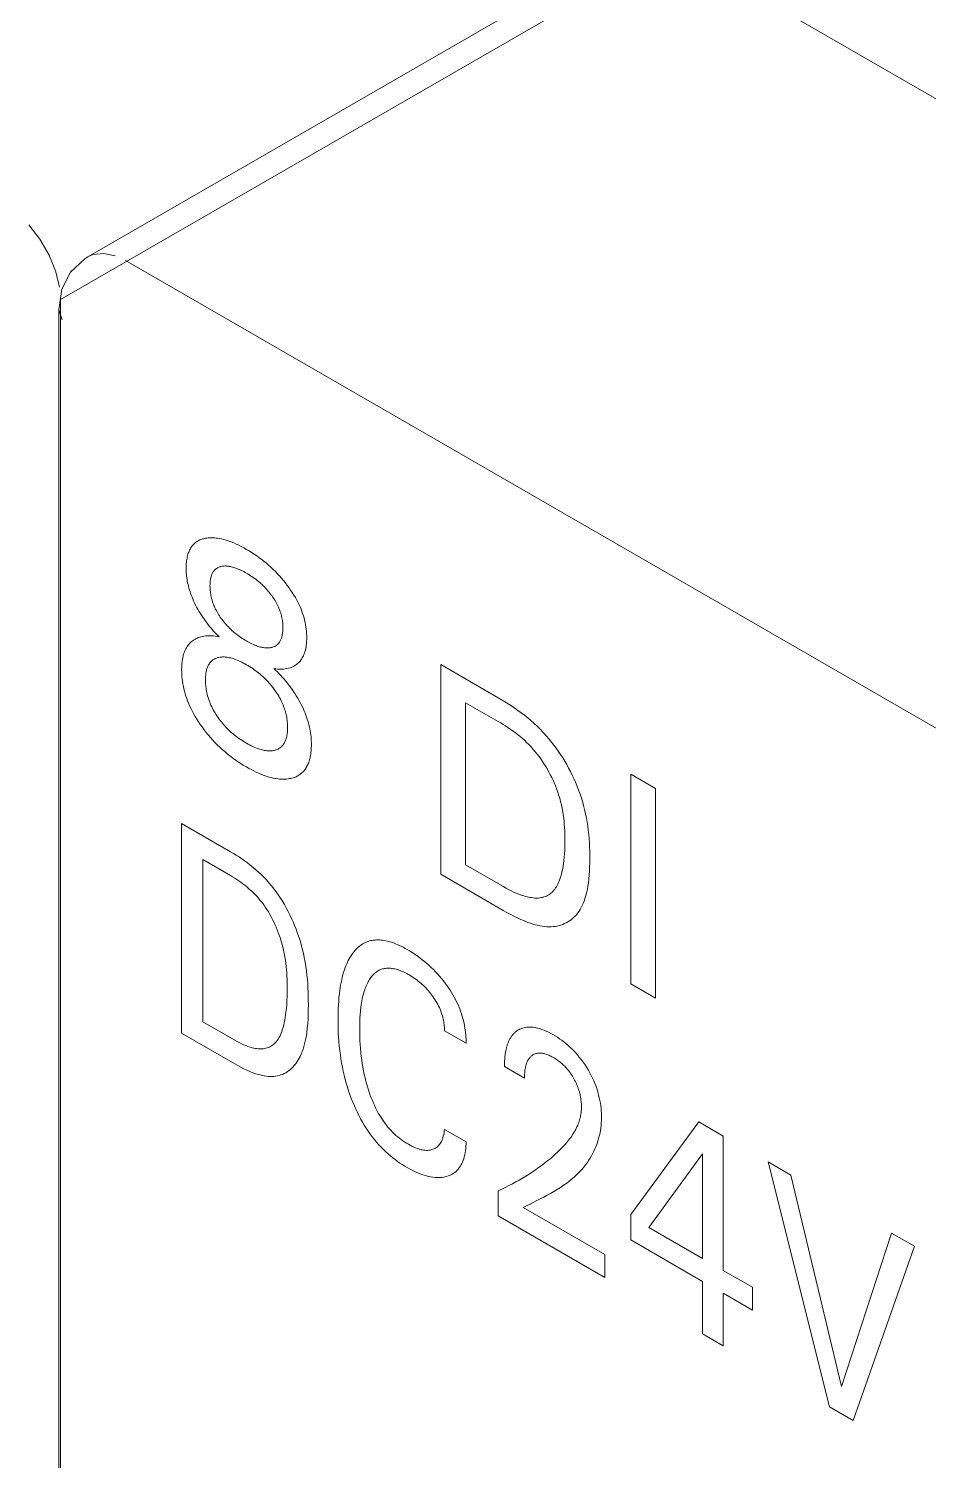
# Model space of a CAD drawing. Header units: inches. Extents: x 67578 to 72421, y -34894 to -31675.
# Drawn here: x 70363.71 to 70373.18, y -33329.77 to -33314.69 of the extents above; entities that cross this region are included whole.
import ezdxf

# ---------------------------------------------------------------- set-up
doc = ezdxf.new("R2010")
doc.units = ezdxf.units.IN
doc.header["$MEASUREMENT"] = 0

# ---------------------------------------------------------------- blocks, each defined once
blk = doc.blocks.new('ET200S')
at = {"lineweight": 0}
for p, q in [((98.1182, 19.2048), (119.6849, 31.6562)), ((97.9374, 18.9224), (119.5041, 31.3739)), ((111.6093, 15.6995), (102.2392, 21.1093)), ((97.8014, 19.3228), (97.728, 19.4161)), ((97.8633, 19.2152), (97.8014, 19.3228)), ((97.9071, 19.1053), (97.8633, 19.2152)), ((98.005, 19.1031), (98.0984, 19.1924)), ((98.0984, 19.1924), (98.1184, 19.2049)), ((98.1517, 19.2195), (98.1184, 19.2049)), ((98.225, 19.2277), (98.1517, 19.2195)), ((98.3001, 19.2117), (98.225, 19.2277)), ((108.2678, 13.4647), (98.3682, 19.18)), ((97.9308, 19.0049), (97.9071, 19.1053)), ((97.948, 18.9914), (98.005, 19.1031)), ((97.9268, 18.8534), (97.948, 18.9914)), ((97.9374, -46.5611), (97.9374, 18.9224)), ((97.9268, 18.8534), (97.9268, -46.6301)), ((97.9497, 18.7871), (97.9268, 18.8534)), ((100.4527, 15.1188), (100.4527, 16.5069)), ((100.4527, 16.5069), (100.8335, 16.287)), ((100.6172, 16.2545), (100.6172, 15.1813)), ((100.8335, 16.1296), (100.6172, 16.2545)), ((101.7093, 14.3933), (101.7093, 15.7814)), ((101.7093, 15.7814), (101.8738, 15.6865)), ((101.8738, 15.6865), (101.8738, 14.2984)), ((98.7395, 14.0667), (98.7395, 15.4547)), ((98.7395, 15.4547), (99.0632, 15.2679)), ((98.8792, 15.2167), (98.8792, 14.1434)), ((99.0632, 15.1105), (98.8792, 15.2167)), ((100.6172, 15.1813), (100.8668, 15.0372)), ((100.8659, 14.8803), (100.4527, 15.1188)), ((101.8738, 14.2984), (101.7093, 14.3933)), ((98.8792, 14.1434), (99.0914, 14.0209)), ((99.0907, 13.8639), (98.7395, 14.0667)), ((100.6208, 14.0007), (100.4774, 14.0834)), ((101.0068, 13.7709), (100.8743, 13.8474)), ((101.7092, 12.8666), (102.1596, 13.4802)), ((102.1596, 13.4802), (102.3211, 13.3869)), ((100.4774, 13.4312), (100.6208, 13.3484)), ((102.3211, 13.3869), (102.3211, 12.4976)), ((102.1843, 13.2682), (101.8287, 12.7819)), ((102.1843, 12.5766), (102.1843, 13.2682)), ((103.0228, 11.5938), (102.6173, 13.2159)), ((102.6173, 13.2159), (102.7686, 13.1286)), ((102.7686, 13.1286), (103.1032, 11.7293)), ((100.8323, 12.8584), (100.8323, 13.0247)), ((100.9988, 12.9138), (101.5369, 12.6031)), ((101.5369, 12.4517), (100.8323, 12.8584)), ((101.7092, 12.6994), (101.7092, 12.8666)), ((102.1843, 12.4252), (101.7092, 12.6994)), ((101.8287, 12.7819), (102.1843, 12.5766)), ((103.1032, 11.7293), (103.4334, 12.7448)), ((103.4334, 12.7448), (103.5848, 12.6574)), ((101.5369, 12.6031), (101.5369, 12.4517)), ((103.5848, 12.6574), (103.1792, 11.5035)), ((102.1843, 12.0779), (102.1843, 12.4252)), ((102.3211, 12.4976), (102.5145, 12.386)), ((102.3211, 12.3461), (102.3211, 11.9989)), ((102.5145, 12.2345), (102.3211, 12.3461)), ((102.5145, 12.386), (102.5145, 12.2345)), ((102.3211, 11.9989), (102.1843, 12.0779)), ((103.1792, 11.5035), (103.0228, 11.5938))]:
    blk.add_line(p, q, dxfattribs=at)
for points in [[(98.9768, 17.3429), (98.9676, 17.3441), (98.9586, 17.345), (98.9496, 17.3455), (98.9407, 17.3458), (98.9319, 17.3458), (98.9233, 17.3455), (98.9147, 17.3448), (98.9063, 17.3438), (98.8979, 17.3425), (98.8913, 17.3412), (98.8848, 17.3397), (98.8783, 17.338), (98.872, 17.336), (98.8658, 17.3338), (98.8597, 17.3313), (98.8537, 17.3286), (98.848, 17.3256), (98.8423, 17.3223), (98.8369, 17.3188), (98.8316, 17.3149), (98.8265, 17.3108), (98.8219, 17.3066), (98.8174, 17.3022), (98.8132, 17.2976), (98.8091, 17.2927), (98.8053, 17.2875), (98.8016, 17.2821), (98.7981, 17.2765), (98.7948, 17.2706), (98.7917, 17.2645), (98.7888, 17.2583), (98.7861, 17.2517), (98.7836, 17.245), (98.781, 17.237), (98.7787, 17.2288), (98.7766, 17.2203), (98.7749, 17.2116), (98.7733, 17.2026), (98.7721, 17.1935), (98.7711, 17.1842), (98.7703, 17.1747), (98.7697, 17.165), (98.7694, 17.1552), (98.7693, 17.1453), (98.7694, 17.135), (98.7698, 17.1246), (98.7703, 17.114), (98.7712, 17.1034), (98.7722, 17.0926), (98.7735, 17.0818), (98.7751, 17.0708), (98.777, 17.0598), (98.7791, 17.0487), (98.7815, 17.0375), (98.7844, 17.0255), (98.7875, 17.0135), (98.791, 17.0015), (98.7948, 16.9894), (98.7989, 16.9773), (98.8033, 16.9652), (98.808, 16.9531), (98.8129, 16.9411), (98.8181, 16.9291), (98.8247, 16.915), (98.8316, 16.901), (98.8388, 16.8871), (98.8463, 16.8734), (98.8542, 16.8598), (98.8623, 16.8464), (98.8706, 16.8332), (98.8792, 16.8202), (98.8901, 16.8044), (98.9012, 16.7889), (98.9127, 16.7737), (98.9244, 16.759), (98.9363, 16.7447), (98.9485, 16.7308), (98.9578, 16.7205), (98.9673, 16.7105), (98.9769, 16.7008), (98.9865, 16.6913)], [(99.3495, 16.4808), (99.3625, 16.4787), (99.3753, 16.4773), (99.3879, 16.4765), (99.4001, 16.4764), (99.412, 16.477), (99.4237, 16.4782), (99.435, 16.48), (99.4461, 16.4825), (99.4568, 16.4857), (99.4645, 16.4885), (99.4719, 16.4916), (99.4792, 16.4951), (99.4863, 16.4989), (99.4931, 16.5032), (99.4997, 16.5078), (99.506, 16.5129), (99.5121, 16.5184), (99.5179, 16.5242), (99.5231, 16.5302), (99.5281, 16.5366), (99.5327, 16.5433), (99.5371, 16.5504), (99.5412, 16.5578), (99.545, 16.5655), (99.5485, 16.5736), (99.5516, 16.582), (99.5545, 16.5906), (99.5575, 16.6013), (99.56, 16.6123), (99.5621, 16.6237), (99.5638, 16.6353), (99.5651, 16.6473), (99.566, 16.6596), (99.5665, 16.6722), (99.5667, 16.6849), (99.5665, 16.6988), (99.5659, 16.7129), (99.5648, 16.7271), (99.5633, 16.7416), (99.5614, 16.7563), (99.5589, 16.7711), (99.5559, 16.7861), (99.5524, 16.8012), (99.5486, 16.8155), (99.5444, 16.83), (99.5396, 16.8445), (99.5345, 16.859), (99.5288, 16.8735), (99.5228, 16.8879), (99.5164, 16.9022), (99.5095, 16.9164), (99.5007, 16.9336), (99.4913, 16.9505), (99.4814, 16.9671), (99.4711, 16.9835), (99.4604, 16.9995), (99.4494, 17.0153), (99.4381, 17.0307), (99.4256, 17.047), (99.4128, 17.0628), (99.3997, 17.0783), (99.3864, 17.0933), (99.3729, 17.108), (99.3592, 17.1221), (99.3446, 17.1366), (99.3298, 17.1506), (99.3148, 17.1641), (99.2997, 17.1771), (99.2845, 17.1896), (99.2692, 17.2016), (99.2525, 17.2142), (99.2356, 17.2263), (99.2188, 17.2378), (99.2019, 17.2487), (99.1849, 17.2592), (99.168, 17.2693), (99.1511, 17.2788), (99.1341, 17.2879), (99.1172, 17.2964), (99.1004, 17.3044), (99.0836, 17.3117), (99.0668, 17.3185), (99.0537, 17.3233), (99.0406, 17.3278), (99.0277, 17.3318), (99.0148, 17.3353), (99.002, 17.3383), (98.9893, 17.3409), (98.9768, 17.3429)], [(99.001, 16.8128), (98.9952, 16.8211), (98.9896, 16.8295), (98.9841, 16.838), (98.9788, 16.8467), (98.9737, 16.8555), (98.9689, 16.8644), (98.9642, 16.8734), (98.9599, 16.8825), (98.9563, 16.8904), (98.9529, 16.8984), (98.9497, 16.9064), (98.9468, 16.9144), (98.944, 16.9225), (98.9415, 16.9305), (98.9392, 16.9385), (98.937, 16.9465), (98.9351, 16.9545), (98.9333, 16.963), (98.9317, 16.9715), (98.9304, 16.98), (98.9293, 16.9883), (98.9284, 16.9966), (98.9277, 17.0048), (98.9273, 17.0128), (98.927, 17.0208), (98.9269, 17.0287), (98.927, 17.0357), (98.9272, 17.0425), (98.9276, 17.0493), (98.9281, 17.0559), (98.9289, 17.0624), (98.9298, 17.0688), (98.9308, 17.0751), (98.9321, 17.0811), (98.9336, 17.087), (98.9352, 17.0928), (98.9368, 17.0974), (98.9385, 17.1019), (98.9404, 17.1063), (98.9423, 17.1105), (98.9445, 17.1146), (98.9468, 17.1185), (98.9492, 17.1222), (98.9517, 17.1258), (98.9544, 17.1292), (98.9573, 17.1324), (98.9602, 17.1354), (98.9634, 17.1383), (98.9668, 17.141), (98.9702, 17.1435), (98.9738, 17.1458), (98.9775, 17.1479), (98.9814, 17.1498), (98.9853, 17.1515), (98.9893, 17.1531), (98.9934, 17.1544), (98.9976, 17.1556), (99.0019, 17.1566), (99.0074, 17.1577), (99.0131, 17.1584), (99.0189, 17.159), (99.0248, 17.1592), (99.0308, 17.1592), (99.0368, 17.159), (99.0429, 17.1585), (99.0491, 17.1578), (99.0558, 17.1567), (99.0626, 17.1554), (99.0695, 17.1539), (99.0764, 17.1521), (99.0834, 17.1501), (99.0904, 17.1479), (99.0974, 17.1455), (99.1045, 17.1428), (99.1135, 17.1392), (99.1225, 17.1353), (99.1316, 17.1311), (99.1407, 17.1267), (99.1498, 17.122), (99.1589, 17.117), (99.168, 17.1119), (99.1771, 17.1065), (99.1862, 17.1009), (99.1953, 17.0951), (99.2044, 17.0891), (99.2135, 17.0828), (99.2225, 17.0763), (99.2315, 17.0695), (99.2396, 17.0632), (99.2476, 17.0566), (99.2556, 17.0499), (99.2635, 17.0429), (99.2714, 17.0356), (99.2792, 17.0282), (99.2869, 17.0205), (99.294, 17.0131), (99.301, 17.0056), (99.3078, 16.9978), (99.3146, 16.9898), (99.3212, 16.9817), (99.3278, 16.9733), (99.3341, 16.9648), (99.3353, 16.9632)], [(99.3353, 16.9632), (99.341, 16.9551), (99.3465, 16.947), (99.3519, 16.9387), (99.3571, 16.9303), (99.3621, 16.9217), (99.3669, 16.9131), (99.3715, 16.9043), (99.3758, 16.8955), (99.3794, 16.8876), (99.3828, 16.8797), (99.386, 16.8717), (99.389, 16.8638), (99.3918, 16.8558), (99.3944, 16.8478), (99.3967, 16.8398), (99.3989, 16.8319), (99.4008, 16.824), (99.4026, 16.8155), (99.4042, 16.8071), (99.4056, 16.7987), (99.4067, 16.7904), (99.4076, 16.7822), (99.4083, 16.7741), (99.4087, 16.7661), (99.409, 16.7582), (99.4091, 16.7503), (99.409, 16.7433), (99.4088, 16.7364), (99.4084, 16.7296), (99.4079, 16.7229), (99.4072, 16.7163), (99.4063, 16.7098), (99.4052, 16.7035), (99.404, 16.6974), (99.4025, 16.6914), (99.4009, 16.6856), (99.3993, 16.6809), (99.3976, 16.6763), (99.3958, 16.6718), (99.3939, 16.6675), (99.3917, 16.6634), (99.3895, 16.6594), (99.3871, 16.6556), (99.3846, 16.652), (99.3819, 16.6485), (99.3791, 16.6452), (99.3762, 16.6421), (99.373, 16.6392), (99.3697, 16.6364), (99.3663, 16.6338), (99.3627, 16.6314), (99.3591, 16.6293), (99.3553, 16.6273), (99.3514, 16.6255), (99.3474, 16.6238), (99.3434, 16.6224), (99.3392, 16.6211), (99.335, 16.62), (99.33, 16.6189), (99.325, 16.6181), (99.3199, 16.6174), (99.3147, 16.617), (99.3094, 16.6167), (99.3041, 16.6167), (99.2987, 16.6169), (99.2932, 16.6172), (99.2877, 16.6178), (99.2809, 16.6187), (99.2741, 16.6199), (99.2672, 16.6214), (99.2602, 16.6231), (99.2532, 16.6251), (99.2462, 16.6272), (99.2391, 16.6296), (99.232, 16.6322), (99.2229, 16.6358), (99.2138, 16.6397), (99.2047, 16.6439), (99.1955, 16.6484), (99.1864, 16.6531), (99.1772, 16.6581), (99.168, 16.6633), (99.1588, 16.6687), (99.1496, 16.6743), (99.1405, 16.6802), (99.1313, 16.6863), (99.1222, 16.6926), (99.1131, 16.6992), (99.104, 16.7061), (99.0959, 16.7125), (99.0878, 16.7192), (99.0798, 16.7261), (99.0718, 16.7332), (99.0639, 16.7405), (99.0561, 16.7481), (99.0484, 16.756), (99.0413, 16.7635), (99.0342, 16.7712), (99.0274, 16.7791), (99.0206, 16.7873), (99.0139, 16.7956), (99.0074, 16.8041), (99.001, 16.8128)], [(98.9865, 16.6913), (98.9746, 16.6936), (98.9627, 16.6954), (98.9509, 16.6968), (98.9393, 16.6977), (98.9283, 16.6981), (98.9175, 16.6981), (98.9069, 16.6976), (98.8964, 16.6965), (98.8865, 16.6951), (98.8768, 16.6931), (98.8672, 16.6907), (98.8579, 16.6879), (98.8497, 16.6849), (98.8416, 16.6815), (98.8338, 16.6777), (98.8262, 16.6736), (98.8188, 16.669), (98.8117, 16.664), (98.8049, 16.6586), (98.7984, 16.6527), (98.7921, 16.6464), (98.7865, 16.64), (98.7811, 16.6331), (98.7761, 16.6259), (98.7714, 16.6183), (98.767, 16.6104), (98.7629, 16.602), (98.7591, 16.5934), (98.7557, 16.5844), (98.7526, 16.5751), (98.7495, 16.5636), (98.7467, 16.5518), (98.7445, 16.5396), (98.7427, 16.5271), (98.7413, 16.5142), (98.7403, 16.501), (98.7397, 16.4876), (98.7395, 16.4739), (98.7397, 16.4586), (98.7403, 16.443), (98.7414, 16.4273), (98.743, 16.4113), (98.745, 16.3951), (98.7476, 16.3788), (98.7508, 16.3623), (98.7544, 16.3456), (98.7584, 16.3298), (98.7628, 16.314), (98.7678, 16.2981), (98.7732, 16.2822), (98.779, 16.2663), (98.7853, 16.2505), (98.7921, 16.2347), (98.7993, 16.219), (98.8085, 16.2004), (98.8183, 16.182), (98.8286, 16.1638), (98.8393, 16.146), (98.8506, 16.1284), (98.8621, 16.1111), (98.8741, 16.0942), (98.8875, 16.076), (98.9013, 16.0582), (98.9154, 16.0409), (98.9298, 16.0241), (98.9445, 16.0078), (98.9594, 15.9919), (98.9753, 15.9758), (98.9914, 15.9602), (99.0076, 15.9452), (99.0241, 15.9308), (99.0407, 15.9169), (99.0574, 15.9035), (99.0756, 15.8896), (99.094, 15.8763), (99.1125, 15.8636), (99.131, 15.8516), (99.1495, 15.84), (99.168, 15.8291), (99.1839, 15.82), (99.1999, 15.8114), (99.2158, 15.8033), (99.2317, 15.7956), (99.2475, 15.7883), (99.2633, 15.7816), (99.279, 15.7754), (99.2924, 15.7706), (99.3057, 15.7662), (99.3189, 15.7623), (99.332, 15.7588), (99.345, 15.7557), (99.3579, 15.7532)], [(98.9806, 16.1561), (98.9789, 16.1586), (98.9724, 16.1681), (98.9662, 16.1777), (98.9601, 16.1874), (98.9543, 16.1973), (98.9487, 16.2074), (98.9433, 16.2175), (98.9382, 16.2277), (98.9334, 16.2381), (98.929, 16.2483), (98.9249, 16.2586), (98.921, 16.2689), (98.9174, 16.2793), (98.9142, 16.2896), (98.9112, 16.2999), (98.9085, 16.3102), (98.9062, 16.3204), (98.9042, 16.3302), (98.9024, 16.34), (98.9009, 16.3496), (98.8997, 16.3592), (98.8987, 16.3687), (98.898, 16.378), (98.8975, 16.3873), (98.8972, 16.3965), (98.8971, 16.4055), (98.8972, 16.4134), (98.8974, 16.4212), (98.8979, 16.4288), (98.8985, 16.4364), (98.8993, 16.4438), (98.9003, 16.451), (98.9015, 16.4581), (98.9029, 16.465), (98.9045, 16.4718), (98.9064, 16.4783), (98.9083, 16.4842), (98.9104, 16.4898), (98.9127, 16.4953), (98.9152, 16.5006), (98.9179, 16.5057), (98.9208, 16.5105), (98.9239, 16.5151), (98.9271, 16.5195), (98.9306, 16.5236), (98.9342, 16.5275), (98.9381, 16.5312), (98.9422, 16.5347), (98.9465, 16.5379), (98.951, 16.5408), (98.9556, 16.5434), (98.9603, 16.5459), (98.9652, 16.548), (98.9702, 16.5499), (98.9753, 16.5516), (98.9806, 16.5531), (98.9862, 16.5544), (98.9918, 16.5554), (98.9976, 16.5562), (99.0035, 16.5568), (99.0094, 16.5571), (99.0154, 16.5572), (99.0215, 16.5571), (99.0277, 16.5567), (99.034, 16.5562), (99.0415, 16.5552), (99.0492, 16.5539), (99.0569, 16.5523), (99.0647, 16.5505), (99.0726, 16.5483), (99.0805, 16.5459), (99.0885, 16.5433), (99.0964, 16.5404), (99.1066, 16.5364), (99.1168, 16.5321), (99.127, 16.5275), (99.1372, 16.5225), (99.1475, 16.5172), (99.1577, 16.5117), (99.168, 16.5059), (99.1783, 16.4998), (99.1887, 16.4934), (99.199, 16.4868), (99.2093, 16.4799), (99.2196, 16.4728), (99.2298, 16.4653), (99.24, 16.4575), (99.2492, 16.4502), (99.2583, 16.4427), (99.2674, 16.4349), (99.2764, 16.4268), (99.2853, 16.4185), (99.2941, 16.4098), (99.3028, 16.4009), (99.3108, 16.3924), (99.3188, 16.3836), (99.3265, 16.3745), (99.3342, 16.3653), (99.3417, 16.3558), (99.3491, 16.3461), (99.3563, 16.3362)], [(99.3579, 15.7532), (99.377, 15.7504), (99.3869, 15.7494), (99.3967, 15.7487), (99.4064, 15.7484), (99.416, 15.7484), (99.4255, 15.7487), (99.4348, 15.7495), (99.444, 15.7506), (99.453, 15.752), (99.4619, 15.7538), (99.469, 15.7555), (99.4759, 15.7575), (99.4827, 15.7597), (99.4894, 15.7622), (99.496, 15.765), (99.5024, 15.768), (99.5086, 15.7713), (99.5147, 15.7749), (99.5206, 15.7787), (99.5263, 15.7829), (99.5319, 15.7873), (99.5372, 15.7921), (99.5421, 15.797), (99.5467, 15.8021), (99.5512, 15.8075), (99.5555, 15.8131), (99.5596, 15.819), (99.5635, 15.8252), (99.5672, 15.8316), (99.5706, 15.8382), (99.5739, 15.8451), (99.5769, 15.8522), (99.5797, 15.8595), (99.5823, 15.8671), (99.5851, 15.8761), (99.5875, 15.8854), (99.5897, 15.8949), (99.5916, 15.9047), (99.5932, 15.9147), (99.5945, 15.9249), (99.5956, 15.9353), (99.5964, 15.9459), (99.597, 15.9566), (99.5973, 15.9675), (99.5974, 15.9786), (99.5972, 15.991), (99.5967, 16.0035), (99.596, 16.0161), (99.5949, 16.0289), (99.5934, 16.0419), (99.5917, 16.0549), (99.5896, 16.0681), (99.5871, 16.0814), (99.5842, 16.0948), (99.5812, 16.1077), (99.5777, 16.1206), (99.574, 16.1335), (99.5699, 16.1465), (99.5655, 16.1596), (99.5608, 16.1726), (99.5557, 16.1856), (99.5504, 16.1985), (99.5448, 16.2114), (99.5377, 16.2266), (99.5303, 16.2416), (99.5225, 16.2565), (99.5144, 16.2712), (99.5059, 16.2858), (99.4972, 16.3001), (99.4882, 16.3143), (99.479, 16.3283), (99.4693, 16.3424), (99.4593, 16.3563), (99.4492, 16.3699), (99.4388, 16.3833), (99.4283, 16.3964), (99.4176, 16.4093), (99.4067, 16.4218), (99.3957, 16.4341), (99.3843, 16.4463), (99.3728, 16.4581), (99.3612, 16.4696), (99.3495, 16.4808)], [(99.3563, 16.3362), (99.3628, 16.3268), (99.3692, 16.3173), (99.3753, 16.3077), (99.3813, 16.2979), (99.387, 16.2879), (99.3925, 16.2779), (99.3977, 16.2677), (99.4027, 16.2575), (99.4067, 16.2485), (99.4105, 16.2395), (99.4141, 16.2304), (99.4174, 16.2214), (99.4205, 16.2123), (99.4234, 16.2032), (99.426, 16.1941), (99.4284, 16.1851), (99.4305, 16.1762), (99.4326, 16.1665), (99.4343, 16.1568), (99.4358, 16.1473), (99.4371, 16.1379), (99.4381, 16.1285), (99.4388, 16.1193), (99.4394, 16.1102), (99.4397, 16.1011), (99.4398, 16.0922), (99.4397, 16.0842), (99.4395, 16.0762), (99.439, 16.0684), (99.4384, 16.0606), (99.4376, 16.0531), (99.4367, 16.0456), (99.4355, 16.0384), (99.4341, 16.0313), (99.4324, 16.0243), (99.4306, 16.0176), (99.4287, 16.0116), (99.4266, 16.0058), (99.4243, 16.0002), (99.4219, 15.9948), (99.4192, 15.9896), (99.4164, 15.9846), (99.4133, 15.9798), (99.4101, 15.9753), (99.4067, 15.971), (99.403, 15.967), (99.3992, 15.9631), (99.3951, 15.9596), (99.3909, 15.9563), (99.3865, 15.9532), (99.3819, 15.9505), (99.3772, 15.9479), (99.3724, 15.9456), (99.3674, 15.9436), (99.3623, 15.9418), (99.3571, 15.9402), (99.3516, 15.9388), (99.3459, 15.9376), (99.3401, 15.9367), (99.3342, 15.936), (99.3283, 15.9356), (99.3222, 15.9354), (99.3161, 15.9354), (99.3098, 15.9357), (99.3036, 15.9362), (99.2959, 15.9371), (99.2882, 15.9383), (99.2804, 15.9398), (99.2725, 15.9416), (99.2646, 15.9437), (99.2566, 15.9461), (99.2486, 15.9487), (99.2405, 15.9516), (99.2302, 15.9556), (99.2199, 15.9599), (99.2096, 15.9646), (99.1992, 15.9696), (99.1888, 15.975), (99.1784, 15.9806), (99.168, 15.9865), (99.1576, 15.9926), (99.1472, 15.999), (99.1368, 16.0057), (99.1264, 16.0126), (99.1161, 16.0199), (99.1058, 16.0274), (99.0955, 16.0353), (99.0863, 16.0427), (99.0771, 16.0503), (99.068, 16.0583), (99.059, 16.0665), (99.05, 16.0749), (99.0412, 16.0837), (99.0325, 16.0927), (99.0247, 16.1011), (99.017, 16.1097), (99.0094, 16.1186), (99.002, 16.1277), (98.9947, 16.137), (98.9876, 16.1464), (98.9806, 16.1561)], [(100.8659, 14.8803), (100.8892, 14.8671), (100.9126, 14.8544), (100.936, 14.8422), (100.9595, 14.8307), (100.9829, 14.8199), (101.0063, 14.8099), (101.0295, 14.8009), (101.0456, 14.7952), (101.0617, 14.79), (101.0776, 14.7854), (101.0934, 14.7814), (101.109, 14.778), (101.1244, 14.7752), (101.1396, 14.7732), (101.1547, 14.7719), (101.1694, 14.7713), (101.184, 14.7715), (101.1973, 14.7725), (101.2104, 14.7741), (101.2232, 14.7764), (101.2358, 14.7794), (101.248, 14.7831), (101.26, 14.7874), (101.2716, 14.7924), (101.2829, 14.798), (101.2939, 14.8042), (101.3045, 14.811), (101.3147, 14.8184), (101.3246, 14.8264), (101.334, 14.835), (101.3431, 14.8441), (101.3517, 14.8538), (101.3599, 14.864), (101.3676, 14.8747), (101.3748, 14.886), (101.3822, 14.8988), (101.389, 14.9122), (101.3952, 14.9262), (101.401, 14.9407), (101.4062, 14.9557), (101.411, 14.9711), (101.4153, 14.987), (101.4191, 15.0034), (101.4226, 15.0201), (101.4256, 15.0372), (101.4293, 15.0623), (101.4323, 15.088), (101.4346, 15.1142), (101.4363, 15.141), (101.4375, 15.1682), (101.4382, 15.1958), (101.4384, 15.2236), (101.4383, 15.2496), (101.4378, 15.2758), (101.4369, 15.3022), (101.4356, 15.3288), (101.4338, 15.3555), (101.4315, 15.3824), (101.4286, 15.4094), (101.4252, 15.4366), (101.421, 15.4639), (101.4163, 15.4914), (101.4108, 15.5191), (101.4045, 15.5468), (101.3975, 15.5747), (101.3896, 15.6028), (101.3809, 15.6309), (101.3712, 15.6592), (101.3626, 15.6825), (101.3533, 15.7059), (101.3434, 15.7293), (101.333, 15.7527), (101.3219, 15.7759), (101.3104, 15.799), (101.2983, 15.822), (101.2857, 15.8447), (101.2727, 15.8672), (101.2591, 15.8893), (101.2452, 15.9112), (101.2308, 15.9326), (101.2161, 15.9536), (101.2009, 15.9742), (101.1854, 15.9942), (101.1696, 16.0137), (101.1504, 16.036), (101.1307, 16.0576), (101.1107, 16.0784), (101.0904, 16.0984), (101.0697, 16.1177), (101.0488, 16.1362), (101.0277, 16.154), (101.0064, 16.1712), (100.985, 16.1877), (100.9634, 16.2036), (100.9417, 16.2189), (100.92, 16.2336), (100.8983, 16.2477), (100.8767, 16.2613), (100.8551, 16.2744), (100.8335, 16.287)], [(100.8335, 16.1296), (100.8492, 16.1204), (100.865, 16.1109), (100.8808, 16.1009), (100.8966, 16.0906), (100.9124, 16.0798), (100.9282, 16.0686), (100.9439, 16.057), (100.9595, 16.0448), (100.9751, 16.0323), (100.9905, 16.0192), (101.0057, 16.0056), (101.0207, 15.9915), (101.0355, 15.9768), (101.05, 15.9616), (101.0643, 15.9458), (101.0782, 15.9294), (101.0906, 15.9141), (101.1027, 15.8983), (101.1144, 15.8821), (101.1258, 15.8655), (101.1369, 15.8485), (101.1476, 15.8312), (101.158, 15.8137), (101.1679, 15.7959), (101.1775, 15.7779), (101.1866, 15.7598), (101.1952, 15.7415), (101.2034, 15.7232), (101.2111, 15.7047), (101.2184, 15.6863), (101.2251, 15.6679), (101.2326, 15.6455), (101.2393, 15.6231), (101.2453, 15.6008), (101.2506, 15.5787), (101.2552, 15.5567), (101.2593, 15.5348), (101.2627, 15.513), (101.2657, 15.4914), (101.2681, 15.47), (101.27, 15.4487), (101.2715, 15.4276), (101.2726, 15.4067), (101.2734, 15.3859), (101.2738, 15.3654), (101.274, 15.3451), (101.2739, 15.3218), (101.2734, 15.2988), (101.2725, 15.2761), (101.2712, 15.2537), (101.2694, 15.2317), (101.2672, 15.21), (101.2644, 15.1886), (101.2621, 15.1732), (101.2595, 15.158), (101.2565, 15.1431), (101.2531, 15.1284), (101.2494, 15.1141), (101.2453, 15.1001), (101.2408, 15.0865), (101.2358, 15.0734), (101.2317, 15.0637), (101.2273, 15.0544), (101.2226, 15.0453), (101.2177, 15.0366), (101.2124, 15.0283), (101.2068, 15.0204), (101.2009, 15.0129), (101.1946, 15.0059), (101.188, 14.9993), (101.1813, 14.9935), (101.1743, 14.9882), (101.167, 14.9834), (101.1594, 14.979), (101.1516, 14.9752), (101.1435, 14.9718), (101.1351, 14.9689), (101.1265, 14.9664), (101.1177, 14.9645), (101.1087, 14.9631), (101.0976, 14.962), (101.0863, 14.9616), (101.0747, 14.9619), (101.0629, 14.9628), (101.0509, 14.9643), (101.0388, 14.9664), (101.0265, 14.969), (101.0141, 14.9721), (101.0017, 14.9757), (100.985, 14.9811), (100.9683, 14.9873), (100.9515, 14.9942), (100.9346, 15.0017), (100.9177, 15.0098), (100.9007, 15.0185), (100.8837, 15.0276), (100.8668, 15.0372)], [(99.0907, 13.8639), (99.1106, 13.8527), (99.1307, 13.842), (99.1508, 13.8319), (99.171, 13.8225), (99.1911, 13.8139), (99.2111, 13.8061), (99.231, 13.7992), (99.2448, 13.7949), (99.2584, 13.7912), (99.272, 13.788), (99.2853, 13.7854), (99.2985, 13.7833), (99.3115, 13.7819), (99.3242, 13.781), (99.3368, 13.7809), (99.349, 13.7814), (99.361, 13.7827), (99.3729, 13.7847), (99.3844, 13.7875), (99.3957, 13.791), (99.4066, 13.7951), (99.4172, 13.8), (99.4274, 13.8055), (99.4374, 13.8116), (99.4469, 13.8183), (99.4562, 13.8256), (99.4651, 13.8334), (99.4737, 13.8418), (99.4819, 13.8507), (99.4897, 13.8601), (99.4972, 13.87), (99.5043, 13.8803), (99.511, 13.891), (99.5173, 13.9022), (99.5233, 13.9137), (99.5304, 13.9292), (99.5369, 13.9452), (99.5428, 13.9618), (99.5481, 13.9789), (99.5529, 13.9965), (99.5571, 14.0145), (99.5609, 14.033), (99.5642, 14.0519), (99.567, 14.0712), (99.5705, 14.1007), (99.5732, 14.1309), (99.5751, 14.1618), (99.5764, 14.1931), (99.5771, 14.2248), (99.5773, 14.2568), (99.5772, 14.2842), (99.5768, 14.3117), (99.576, 14.3393), (99.5748, 14.3672), (99.5731, 14.3952), (99.5709, 14.4234), (99.5682, 14.4518), (99.5649, 14.4804), (99.5608, 14.5092), (99.5561, 14.5382), (99.5506, 14.5674), (99.5444, 14.5969), (99.5372, 14.6265), (99.5292, 14.6564), (99.5202, 14.6866), (99.5126, 14.71), (99.5044, 14.7334), (99.4957, 14.7569), (99.4863, 14.7804), (99.4765, 14.8038), (99.466, 14.8272), (99.455, 14.8503), (99.4435, 14.8733), (99.4315, 14.896), (99.419, 14.9183), (99.4059, 14.9403), (99.3924, 14.9619), (99.3783, 14.983), (99.3638, 15.0036), (99.3488, 15.0236), (99.3329, 15.0435), (99.3166, 15.0628), (99.2999, 15.0814), (99.2828, 15.0994), (99.2653, 15.1167), (99.2476, 15.1334), (99.2296, 15.1495), (99.2114, 15.165), (99.1931, 15.1799), (99.1746, 15.1942), (99.156, 15.2079), (99.1374, 15.221), (99.1188, 15.2336), (99.1001, 15.2456), (99.0816, 15.257), (99.0632, 15.2679)], [(99.0632, 15.1105), (99.0766, 15.1025), (99.0901, 15.0942), (99.1037, 15.0854), (99.1173, 15.0762), (99.1309, 15.0666), (99.1444, 15.0565), (99.1579, 15.046), (99.1713, 15.0351), (99.1845, 15.0238), (99.1976, 15.0119), (99.2105, 14.9997), (99.2232, 14.987), (99.2356, 14.9738), (99.2478, 14.9601), (99.2596, 14.946), (99.2712, 14.9315), (99.2822, 14.9167), (99.2928, 14.9015), (99.303, 14.8859), (99.3129, 14.87), (99.3224, 14.8537), (99.3316, 14.8372), (99.3403, 14.8205), (99.3487, 14.8035), (99.3567, 14.7864), (99.3643, 14.7692), (99.3714, 14.7519), (99.3782, 14.7346), (99.3845, 14.7172), (99.3905, 14.6999), (99.396, 14.6827), (99.4025, 14.6602), (99.4084, 14.638), (99.4136, 14.6159), (99.4182, 14.594), (99.4222, 14.5723), (99.4256, 14.5507), (99.4285, 14.5293), (99.4309, 14.5081), (99.4329, 14.487), (99.4345, 14.4661), (99.4357, 14.4454), (99.4366, 14.4248), (99.4372, 14.4044), (99.4375, 14.3842), (99.4376, 14.3641), (99.4374, 14.337), (99.4368, 14.3103), (99.4357, 14.2839), (99.4342, 14.2578), (99.4321, 14.2321), (99.4294, 14.2068), (99.4272, 14.189), (99.4245, 14.1715), (99.4215, 14.1543), (99.4181, 14.1374), (99.4142, 14.1208), (99.4099, 14.1047), (99.4051, 14.089), (99.4012, 14.078), (99.397, 14.0672), (99.3925, 14.0567), (99.3877, 14.0466), (99.3825, 14.037), (99.3769, 14.0278), (99.3709, 14.019), (99.3644, 14.0108), (99.3589, 14.0046), (99.3531, 13.9988), (99.347, 13.9934), (99.3406, 13.9884), (99.334, 13.9838), (99.3271, 13.9797), (99.32, 13.976), (99.3126, 13.9728), (99.3049, 13.97), (99.2971, 13.9677), (99.2888, 13.9659), (99.2802, 13.9647), (99.2715, 13.9639), (99.2626, 13.9636), (99.2535, 13.9637), (99.2443, 13.9643), (99.2349, 13.9654), (99.2254, 13.9669), (99.2158, 13.9688), (99.2061, 13.9711), (99.192, 13.9751), (99.1778, 13.9798), (99.1636, 13.9852), (99.1492, 13.9912), (99.1348, 13.9979), (99.1203, 14.0051), (99.1059, 14.0128), (99.0914, 14.0209)], [(100.6208, 14.0007), (100.6209, 14.0145), (100.6205, 14.0285), (100.6198, 14.0429), (100.6186, 14.0575), (100.6171, 14.0722), (100.6151, 14.0872), (100.6128, 14.1023), (100.61, 14.1176), (100.6068, 14.133), (100.6031, 14.1488), (100.599, 14.1647), (100.5945, 14.1806), (100.5894, 14.1965), (100.584, 14.2124), (100.5781, 14.2283), (100.5717, 14.2441), (100.5648, 14.2599), (100.5574, 14.2757), (100.5496, 14.2913), (100.5414, 14.3069), (100.5327, 14.3222), (100.5237, 14.3373), (100.5144, 14.3522), (100.5048, 14.3669), (100.4948, 14.3813), (100.4829, 14.3978), (100.4706, 14.4139), (100.458, 14.4295), (100.4452, 14.4447), (100.4321, 14.4595), (100.4188, 14.4739), (100.4045, 14.4885), (100.39, 14.5026), (100.3754, 14.5162), (100.3606, 14.5292), (100.3457, 14.5418), (100.3307, 14.5539), (100.3141, 14.5666), (100.2975, 14.5787), (100.2808, 14.5902), (100.2641, 14.6012), (100.2473, 14.6116), (100.2305, 14.6215), (100.2175, 14.6288), (100.2044, 14.6357), (100.1914, 14.6423), (100.1784, 14.6485), (100.1655, 14.6543), (100.1526, 14.6597), (100.1398, 14.6646), (100.127, 14.669), (100.1143, 14.6729), (100.1018, 14.6763), (100.0893, 14.6792), (100.0788, 14.6811), (100.0685, 14.6827), (100.0582, 14.6838), (100.0481, 14.6845), (100.0381, 14.6848), (100.0282, 14.6847), (100.0185, 14.6841), (100.009, 14.6832), (99.9996, 14.6818), (99.9905, 14.6799), (99.9815, 14.6777), (99.9727, 14.675), (99.9638, 14.6717), (99.955, 14.668), (99.9466, 14.6638), (99.9383, 14.6592), (99.9303, 14.6542), (99.9225, 14.6488), (99.915, 14.643), (99.9077, 14.6368), (99.9006, 14.6304), (99.8938, 14.6235), (99.8871, 14.6164), (99.8807, 14.6089), (99.8734, 14.5998), (99.8665, 14.5902), (99.8598, 14.5802), (99.8534, 14.5699), (99.8473, 14.5593), (99.8415, 14.5483), (99.836, 14.537), (99.8308, 14.5255), (99.8259, 14.5136), (99.8212, 14.5014), (99.8158, 14.486), (99.8107, 14.4702), (99.8061, 14.4541), (99.8018, 14.4376), (99.7979, 14.4208), (99.7943, 14.4037), (99.791, 14.3863), (99.7881, 14.3687), (99.7855, 14.3509), (99.7825, 14.3277), (99.78, 14.3042), (99.778, 14.2803), (99.7763, 14.2562), (99.7751, 14.2318), (99.7742, 14.2072), (99.7737, 14.1824), (99.7736, 14.1573)], [(99.9221, 14.2136), (99.9252, 14.2415), (99.927, 14.2548), (99.929, 14.268), (99.9312, 14.281), (99.9337, 14.2938), (99.9364, 14.3064), (99.9393, 14.3188), (99.9425, 14.3309), (99.946, 14.3428), (99.9498, 14.3545), (99.953, 14.3636), (99.9564, 14.3726), (99.9599, 14.3813), (99.9637, 14.3899), (99.9677, 14.3982), (99.9719, 14.4063), (99.9763, 14.4141), (99.9809, 14.4218), (99.9857, 14.4291), (99.9908, 14.4362), (99.995, 14.4416), (99.9993, 14.4468), (100.0037, 14.4518), (100.0083, 14.4566), (100.0131, 14.4612), (100.018, 14.4656), (100.0231, 14.4697), (100.0283, 14.4736), (100.0336, 14.4772), (100.0392, 14.4805), (100.0449, 14.4836), (100.0507, 14.4864), (100.0567, 14.4889), (100.0625, 14.4909), (100.0685, 14.4927), (100.0746, 14.4942), (100.0808, 14.4955), (100.0872, 14.4965), (100.0936, 14.4971), (100.1002, 14.4976), (100.1068, 14.4977), (100.1136, 14.4976), (100.1204, 14.4972), (100.1274, 14.4965), (100.1344, 14.4956), (100.1414, 14.4944), (100.1498, 14.4926), (100.1582, 14.4905), (100.1667, 14.4881), (100.1753, 14.4853), (100.1839, 14.4822), (100.1925, 14.4788), (100.2012, 14.4751), (100.2099, 14.4712), (100.2187, 14.4669), (100.2275, 14.4625), (100.2362, 14.4577), (100.245, 14.4528), (100.2549, 14.4469), (100.2647, 14.4407), (100.2746, 14.4343), (100.2844, 14.4275), (100.2942, 14.4203), (100.3039, 14.4128), (100.3128, 14.4056), (100.3216, 14.3981), (100.3304, 14.3903), (100.339, 14.3822), (100.3476, 14.3738), (100.356, 14.365), (100.364, 14.3564), (100.3718, 14.3475), (100.3794, 14.3383), (100.3869, 14.3289), (100.3943, 14.3192), (100.4014, 14.3093), (100.4082, 14.2995), (100.4148, 14.2894), (100.4211, 14.2791), (100.4272, 14.2687), (100.433, 14.2582), (100.4385, 14.2475), (100.4436, 14.2367), (100.4483, 14.2261), (100.4527, 14.2153), (100.4566, 14.2045), (100.4602, 14.1937), (100.4635, 14.1829), (100.4664, 14.1722), (100.469, 14.1614), (100.4709, 14.1524), (100.4726, 14.1434), (100.474, 14.1344), (100.4752, 14.1256), (100.4761, 14.1169), (100.4768, 14.1083), (100.4773, 14.0999), (100.4775, 14.0916), (100.4774, 14.0834)], [(100.4774, 13.4312), (100.4762, 13.4195), (100.4745, 13.4081), (100.4725, 13.3969), (100.4699, 13.3861), (100.4669, 13.3757), (100.4634, 13.3657), (100.4604, 13.3583), (100.4571, 13.3512), (100.4535, 13.3444), (100.4495, 13.3379), (100.4453, 13.3319), (100.4408, 13.3262), (100.4359, 13.321), (100.4308, 13.3163), (100.4255, 13.312), (100.4198, 13.3081), (100.4139, 13.3047), (100.4078, 13.3017), (100.4014, 13.2991), (100.3949, 13.2969), (100.3878, 13.295), (100.3805, 13.2936), (100.373, 13.2927), (100.3653, 13.2922), (100.3575, 13.2921), (100.3495, 13.2925), (100.3411, 13.2933), (100.3325, 13.2947), (100.3239, 13.2964), (100.3151, 13.2986), (100.3063, 13.3012), (100.2974, 13.3042), (100.2857, 13.3087), (100.274, 13.3137), (100.2622, 13.3193), (100.2503, 13.3255), (100.2385, 13.3321), (100.2267, 13.3391), (100.2149, 13.3466), (100.2031, 13.3546), (100.1914, 13.363), (100.1797, 13.372), (100.1682, 13.3814), (100.1568, 13.3912), (100.1455, 13.4016), (100.1344, 13.4125), (100.124, 13.4233), (100.1139, 13.4345), (100.104, 13.4461), (100.0943, 13.458), (100.0848, 13.4703), (100.0756, 13.4829), (100.0667, 13.4958), (100.0581, 13.5089), (100.0499, 13.5223), (100.0401, 13.5391), (100.0309, 13.5561), (100.0221, 13.5733), (100.0138, 13.5908), (100.006, 13.6083), (99.9986, 13.626), (99.9916, 13.6437), (99.985, 13.6614), (99.9773, 13.6836), (99.9702, 13.7058), (99.9637, 13.7279), (99.9577, 13.75), (99.9522, 13.7719), (99.9472, 13.7937), (99.9421, 13.8184), (99.9376, 13.8428), (99.9336, 13.8671), (99.9301, 13.8913), (99.9271, 13.9152), (99.9245, 13.939), (99.9221, 13.9659), (99.9201, 13.9927), (99.9187, 14.0191), (99.9177, 14.0454), (99.9171, 14.0714), (99.9169, 14.0972), (99.9172, 14.121), (99.9177, 14.1445), (99.9187, 14.1678), (99.9202, 14.1909), (99.9221, 14.2136)], [(99.7736, 14.1573), (99.7738, 14.1286), (99.7744, 14.0997), (99.7756, 14.0706), (99.7772, 14.0412), (99.7794, 14.0115), (99.7822, 13.9815), (99.7856, 13.9513), (99.789, 13.9247), (99.793, 13.8978), (99.7975, 13.8708), (99.8026, 13.8436), (99.8083, 13.8162), (99.8146, 13.7887), (99.8215, 13.761), (99.8283, 13.7362), (99.8357, 13.7113), (99.8436, 13.6863), (99.8521, 13.6613), (99.8613, 13.6363), (99.871, 13.6113), (99.8815, 13.5864), (99.8911, 13.5647), (99.9013, 13.5431), (99.912, 13.5217), (99.9232, 13.5005), (99.9349, 13.4796), (99.9471, 13.4589), (99.9598, 13.4387), (99.973, 13.4188), (99.9863, 13.4), (100, 13.3816), (100.0141, 13.3638), (100.0286, 13.3464), (100.0434, 13.3296), (100.0585, 13.3134), (100.0738, 13.2978), (100.0894, 13.2828), (100.1046, 13.2688), (100.1201, 13.2556), (100.1356, 13.2428), (100.1513, 13.2307), (100.167, 13.2192), (100.1828, 13.2082), (100.1987, 13.1977), (100.2146, 13.1878), (100.2305, 13.1783), (100.2469, 13.1691), (100.2632, 13.1605), (100.2795, 13.1524), (100.2958, 13.145), (100.3119, 13.1383), (100.328, 13.1322), (100.3429, 13.1272), (100.3576, 13.1229), (100.3722, 13.1192), (100.3866, 13.1162), (100.4009, 13.114), (100.4149, 13.1125), (100.4264, 13.1119), (100.4377, 13.1117), (100.4488, 13.1122), (100.4598, 13.1131), (100.4705, 13.1146), (100.4809, 13.1167), (100.4912, 13.1193), (100.5011, 13.1224), (100.5107, 13.1261), (100.52, 13.1303), (100.529, 13.1351), (100.5377, 13.1405), (100.5459, 13.1465), (100.5538, 13.1531), (100.5613, 13.1603), (100.5682, 13.168), (100.5747, 13.1762), (100.5807, 13.1851), (100.5863, 13.1944), (100.5915, 13.2043), (100.5962, 13.2146), (100.6006, 13.2254), (100.6045, 13.2367), (100.6083, 13.2493), (100.6115, 13.2624), (100.6143, 13.2759), (100.6166, 13.2898), (100.6184, 13.304), (100.6197, 13.3186), (100.6205, 13.3334), (100.6208, 13.3484)], [(100.9787, 14.0951), (100.9747, 14.0932), (100.9708, 14.0912), (100.967, 14.0891), (100.9636, 14.087), (100.9603, 14.0849), (100.957, 14.0827), (100.9538, 14.0804), (100.9506, 14.078), (100.9476, 14.0756), (100.9445, 14.073), (100.9416, 14.0703), (100.9387, 14.0675), (100.9358, 14.0647), (100.933, 14.0618), (100.9303, 14.0587), (100.9277, 14.0556), (100.9251, 14.0524), (100.9226, 14.0491), (100.9201, 14.0458), (100.9178, 14.0423), (100.9155, 14.0388), (100.913, 14.0347), (100.9106, 14.0306), (100.9083, 14.0264), (100.9061, 14.0221), (100.904, 14.0176), (100.9019, 14.0131), (100.8999, 14.0085), (100.898, 14.0038), (100.8962, 13.9991), (100.8945, 13.9942), (100.8929, 13.9893), (100.8913, 13.9843), (100.8898, 13.9792), (100.8884, 13.9741), (100.887, 13.9689), (100.8858, 13.9636), (100.8846, 13.9582), (100.8832, 13.9514), (100.8818, 13.9444), (100.8806, 13.9373), (100.8796, 13.9302), (100.8786, 13.9229), (100.8777, 13.9156), (100.8769, 13.9083), (100.8763, 13.9008), (100.8757, 13.8933), (100.8752, 13.8858), (100.8749, 13.8782), (100.8746, 13.8706), (100.8744, 13.8629), (100.8743, 13.8552), (100.8743, 13.8474)], [(101.0883, 12.9592), (101.1109, 12.9707), (101.1335, 12.9825), (101.1559, 12.9945), (101.1783, 13.0069), (101.2005, 13.0197), (101.2224, 13.0329), (101.244, 13.0466), (101.2652, 13.0609), (101.2861, 13.0759), (101.2996, 13.0862), (101.313, 13.0968), (101.3261, 13.1077), (101.3389, 13.1191), (101.3515, 13.1308), (101.3638, 13.1429), (101.3757, 13.1554), (101.3874, 13.1684), (101.3987, 13.1818), (101.4096, 13.1957), (101.4202, 13.2101), (101.4304, 13.2249), (101.4401, 13.2403), (101.4495, 13.2563), (101.4584, 13.2728), (101.4654, 13.2867), (101.472, 13.3011), (101.4783, 13.3158), (101.4842, 13.331), (101.4897, 13.3465), (101.4947, 13.3624), (101.4993, 13.3788), (101.5028, 13.3934), (101.506, 13.4083), (101.5088, 13.4236), (101.5112, 13.4392), (101.5131, 13.455), (101.5145, 13.4712), (101.5154, 13.4877), (101.5159, 13.5046), (101.5158, 13.5207), (101.5153, 13.537), (101.5142, 13.5536), (101.5127, 13.5705), (101.5107, 13.5875), (101.5082, 13.6048), (101.5051, 13.6223), (101.5013, 13.6407), (101.4969, 13.6593), (101.4919, 13.6779), (101.4862, 13.6966), (101.4798, 13.7154), (101.4727, 13.7341), (101.4652, 13.7522), (101.4571, 13.7701), (101.4483, 13.7879), (101.439, 13.8056), (101.4292, 13.8229), (101.4188, 13.84), (101.4071, 13.8581), (101.3949, 13.8758), (101.3823, 13.893), (101.3692, 13.9096), (101.3557, 13.9256), (101.3437, 13.9389), (101.3316, 13.9518), (101.3192, 13.9641), (101.3066, 13.976), (101.2939, 13.9873), (101.2811, 13.9982), (101.2669, 14.0095), (101.2527, 14.0203), (101.2383, 14.0304), (101.2239, 14.0401), (101.2095, 14.0491), (101.1951, 14.0577), (101.1803, 14.0659), (101.1655, 14.0736), (101.1507, 14.0806), (101.136, 14.087), (101.1214, 14.0926), (101.107, 14.0974), (101.0957, 14.1006), (101.0845, 14.1033), (101.0734, 14.1054), (101.0625, 14.1069), (101.0518, 14.1078), (101.0412, 14.1082), (101.0309, 14.1079), (101.0217, 14.107), (101.0126, 14.1057), (101.0037, 14.1038), (100.9951, 14.1014), (100.9868, 14.0985), (100.9787, 14.0951)], [(101.0068, 13.7709), (101.0069, 13.7797), (101.0071, 13.7884), (101.0075, 13.797), (101.0081, 13.8056), (101.0089, 13.814), (101.0099, 13.8223), (101.0111, 13.8304), (101.0125, 13.8383), (101.0138, 13.8445), (101.0153, 13.8505), (101.0169, 13.8564), (101.0186, 13.8622), (101.0205, 13.8677), (101.0226, 13.8732), (101.0248, 13.8784), (101.0272, 13.8835), (101.0298, 13.8884), (101.0324, 13.8928), (101.0351, 13.897), (101.038, 13.901), (101.0411, 13.9049), (101.0443, 13.9085), (101.0477, 13.912), (101.0512, 13.9152), (101.0548, 13.9183), (101.0586, 13.9211), (101.0623, 13.9236), (101.0662, 13.9259), (101.0703, 13.9279), (101.0744, 13.9298), (101.0786, 13.9314), (101.083, 13.9328), (101.0875, 13.934), (101.0921, 13.9349), (101.0967, 13.9356), (101.1015, 13.9361), (101.1063, 13.9363), (101.1113, 13.9363), (101.1163, 13.936), (101.1214, 13.9355), (101.1265, 13.9348), (101.1317, 13.9339), (101.1369, 13.9327), (101.1422, 13.9313), (101.1487, 13.9294), (101.1553, 13.9271), (101.1618, 13.9246), (101.1684, 13.9218), (101.1751, 13.9187), (101.1817, 13.9154), (101.1884, 13.9119), (101.1951, 13.9082), (101.2025, 13.9038), (101.2099, 13.8992), (101.2173, 13.8943), (101.2247, 13.8892), (101.232, 13.8838), (101.2393, 13.8781), (101.2466, 13.8722), (101.2531, 13.8666), (101.2597, 13.8607), (101.2661, 13.8546), (101.2725, 13.8482), (101.2788, 13.8417), (101.2849, 13.8349), (101.291, 13.8279), (101.2967, 13.8209), (101.3024, 13.8136), (101.3079, 13.8063), (101.3132, 13.7987), (101.3184, 13.791), (101.3234, 13.7831), (101.3283, 13.7752), (101.3334, 13.7664), (101.3382, 13.7575), (101.3429, 13.7485), (101.3473, 13.7395), (101.3514, 13.7303), (101.3553, 13.7211), (101.3589, 13.7119), (101.3619, 13.7035), (101.3648, 13.695), (101.3674, 13.6865), (101.3697, 13.6781), (101.3719, 13.6697), (101.3739, 13.6613), (101.3757, 13.6529), (101.3772, 13.6446), (101.3788, 13.6353), (101.3801, 13.6261), (101.3812, 13.617), (101.3821, 13.608), (101.3828, 13.5991), (101.3832, 13.5904), (101.3834, 13.5817), (101.3833, 13.5732)], [(101.3833, 13.5732), (101.383, 13.5625), (101.3822, 13.5519), (101.3811, 13.5416), (101.3797, 13.5316), (101.3779, 13.5217), (101.3759, 13.5121), (101.3736, 13.5027), (101.371, 13.4935), (101.3682, 13.4845), (101.3652, 13.4757), (101.362, 13.4672), (101.3586, 13.4588), (101.3536, 13.4475), (101.3484, 13.4366), (101.3429, 13.4261), (101.3372, 13.4158), (101.3312, 13.4058), (101.325, 13.3961), (101.3186, 13.3866), (101.3121, 13.3774), (101.3053, 13.3683), (101.2984, 13.3595), (101.2914, 13.3508), (101.2842, 13.3423), (101.2727, 13.3292), (101.261, 13.3164), (101.2491, 13.3039), (101.2369, 13.2917), (101.2246, 13.2798), (101.212, 13.2681), (101.1993, 13.2567), (101.1865, 13.2456), (101.1735, 13.2346), (101.1603, 13.2239), (101.1438, 13.2108), (101.1272, 13.1981), (101.1103, 13.1856), (101.0933, 13.1733), (101.0762, 13.1614), (101.0588, 13.1497), (101.0374, 13.1356), (101.0158, 13.122), (100.9939, 13.1087), (100.9718, 13.0958), (100.9495, 13.0833), (100.9265, 13.0708), (100.9032, 13.0587), (100.8798, 13.047), (100.8561, 13.0357), (100.8323, 13.0247)], [(100.9988, 12.9138), (101.0209, 12.9251), (101.0433, 12.9364), (101.0883, 12.9592)]]:
    blk.add_lwpolyline(points, dxfattribs=at)

msp = doc.modelspace()

# ---------------------------------------------------------------- block references
at = {"xscale": 1.59100124616462, "yscale": 1.59100124616462, "zscale": 1.59100124616462}
msp.add_blockref('ET200S', (70208.226, -33347.652), dxfattribs=at)

doc.saveas('drawing.dxf')
